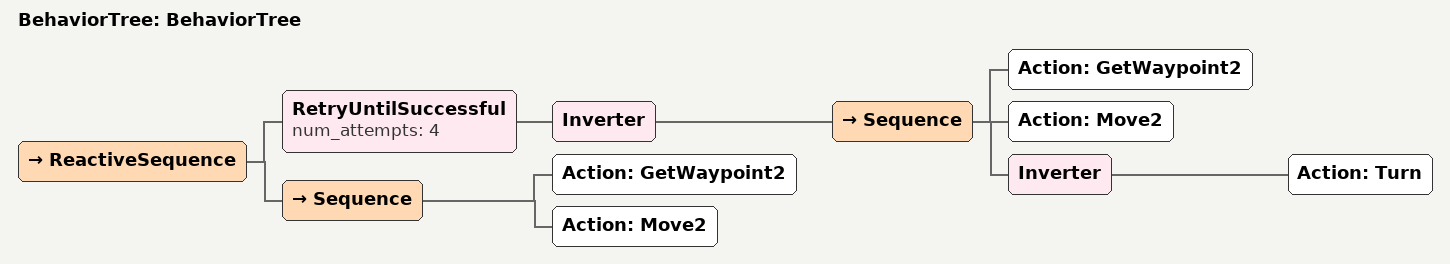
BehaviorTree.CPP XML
<?xml version="1.0"?>
<root main_tree_to_execute="BehaviorTree">
    <BehaviorTree ID="BehaviorTree">
        <ReactiveSequence>
            <RetryUntilSuccessful num_attempts="4">
                <Inverter>
                    <Sequence>
                        <Action ID="GetWaypoint2"/>
                        <Action ID="Move2"/>
                        <Inverter>
                            <Action ID="Turn"/>
                        </Inverter>
                    </Sequence>
                </Inverter>
            </RetryUntilSuccessful>
            <Sequence>
                <Action ID="GetWaypoint2"/>
                <Action ID="Move2"/>
            </Sequence>
        </ReactiveSequence>
    </BehaviorTree>
</root>
